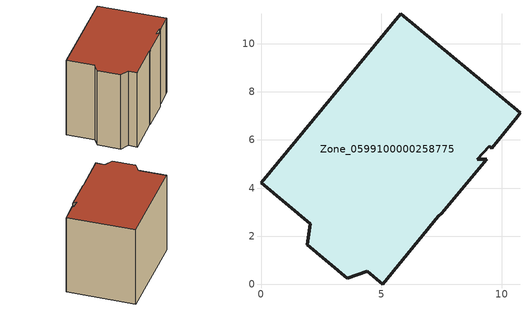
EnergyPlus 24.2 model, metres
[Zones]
Zone_0599100000258775
 floor ground (C_G): 10.68,6.98 9.58,5.66 9.49,5.74 8.99,5.19 9.38,5.21 7.51,2.96 7.37,2.83 5.06,0 4.42,0.54 3.59,0.26 1.92,1.64 2.04,2.52 0,4.22 5.81,11.25 10.77,7.13 z0
 wall outside (C_F): 0,4.22 2.04,2.52 1.92,1.64 3.59,0.26 4.42,0.54 5.06,0 7.37,2.83 7.51,2.96 9.38,5.21 8.99,5.19 9.49,5.74 9.58,5.66 10.68,6.98 10.77,7.13 5.81,11.25 0,4.22 z0:7.87
 roof outside (C_R): 9.58,5.66 10.68,6.98 10.77,7.13 5.81,11.25 0,4.22 2.04,2.52 1.92,1.64 3.59,0.26 4.42,0.54 5.06,0 7.37,2.83 7.51,2.96 9.38,5.21 8.99,5.19 9.49,5.74 z7.87
[BUILDING]
Pand.0599100000258775: North Axis=0; Terrain=City; Loads Convergence Tolerance Value=0.04; Temperature Convergence Tolerance Value=0.4; Solar Distribution=FullExterior; Maximum Number of Warmup Days=25; Minimum Number of Warmup Days=1
[Site:Location]
Rotterdam.The.Hague.AP_ZH_NLD Design_Conditions: Latitude=51.96; Longitude=4.45; Time Zone=1; Elevation=-4.5
[SITE:GROUNDTEMPERATURE:BUILDINGSURFACE]
18, 18, 18, 18, 18, 18, 18, 18, 18, 18, 18, 18
[MATERIAL] Thermal Absorptance=0.9; Solar Absorptance=0.7; Visible Absorptance=0.7
Name | Roughness | Thickness | Conductivity | Density | Specific Heat
G.TC.1946 | MediumSmooth | 0.15 | 1 | 540 | 1210
F.TC.1946 | Rough | 0.3 | 0.857143 | 1920 | 840
R.TC.1946 | MediumRough | 0.2 | 0.909091 | 1500 | 1000
[CONSTRUCTION]
C_G: G.TC.1946
C_F: F.TC.1946
C_R: R.TC.1946
[ZONE]
Zone_0599100000258775: Type=1; Multiplier=1; Ceiling Height=Autocalculate; Volume=Autocalculate; Floor Area=autocalculate; Part of Total Floor Area=Yes
[ZONEINFILTRATION:DESIGNFLOWRATE]
Infil_Zone_0599100000258775: Zone or ZoneList or Space or SpaceList=Zone_0599100000258775; Schedule=AlwaysOn; Design Flow Rate Calculation Method=Flow/Area; Flow Rate per Floor Area=0.003; Constant Term Coefficient=1; Temperature Term Coefficient=0; Velocity Term Coefficient=0; Velocity Squared Term Coefficient=0
[HVACTEMPLATE:ZONE:IDEALLOADSAIRSYSTEM]
Zone_0599100000258775: Maximum Heating Supply Air Temperature=50; Minimum Cooling Supply Air Temperature=13; Maximum Heating Supply Air Humidity Ratio=0.0156; Minimum Cooling Supply Air Humidity Ratio=0.0077; Heating Limit=NoLimit; Cooling Limit=NoLimit; Dehumidification Control Type=ConstantSensibleHeatRatio; Cooling Sensible Heat Ratio=0.7; Dehumidification Setpoint=60; Humidification Control Type=None; Humidification Setpoint=30; Outdoor Air Method=None; Outdoor Air Flow Rate per Person=0.00944; Outdoor Air Flow Rate per Zone Floor Area=0; Outdoor Air Flow Rate per Zone=0; Demand Controlled Ventilation Type=None; Outdoor Air Economizer Type=NoEconomizer; Heat Recovery Type=None; Sensible Heat Recovery Effectiveness=0.7; Latent Heat Recovery Effectiveness=0.65
[ZONECONTROL:THERMOSTAT]
ThermostatControl_Zone_0599100000258775: Zone or ZoneList=Zone_0599100000258775; Control Type Schedule=DualSetpointControlType; Control 1=Thermostat_Zone_0599100000258775; Temperature Difference Between Cutout And Setpoint=0
[THERMOSTATSETPOINT:DUALSETPOINT]
Thermostat_Zone_0599100000258775: Heating Setpoint Temperature Schedule=HeatingSetpoint_Zone_0599100000258775; Cooling Setpoint Temperature Schedule=CoolingSetpoint_Zone_0599100000258775
[SCHEDULE:COMPACT]
HeatingSetpoint_Zone_0599100000258775: Through: 12/31, For: AllDays, Until: 24:00, 21
CoolingSetpoint_Zone_0599100000258775: Through: 12/31, For: AllDays, Until: 24:00, 24
DualSetpointControlType: Through: 12/31, For: AllDays, Until: 24:00, 4
AlwaysOn: Through: 12/31, For: AllDays, Until: 24:00, 1
